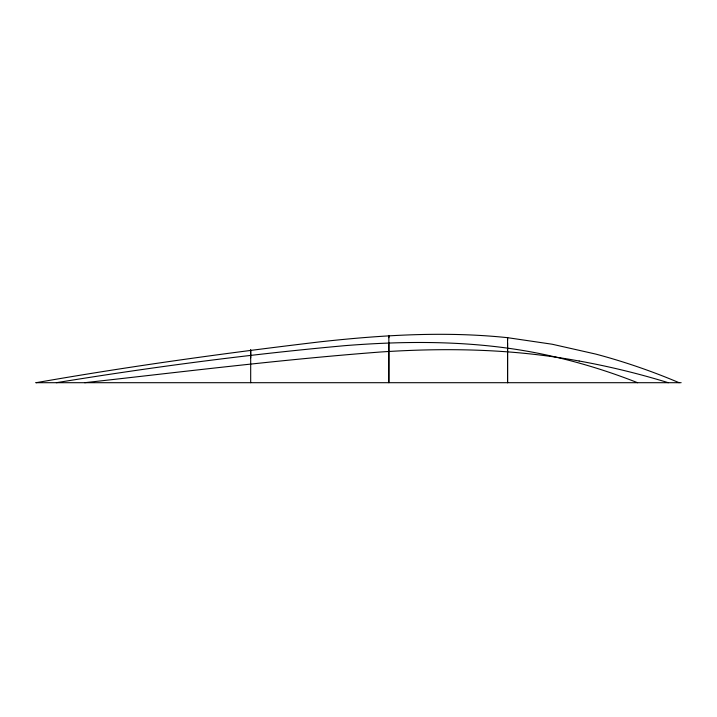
<?xml version="1.0" encoding="UTF-8"?>
<svg xmlns="http://www.w3.org/2000/svg" width="717" height="717" viewBox="0 0 717 717"><rect width="100%" height="100%" fill="white"/><g stroke="black" fill="none" stroke-linecap="round" stroke-linejoin="round"><path stroke-width="1.08" d="M250.69 382.699L250.699 351.42M250.699 349.896L250.699 357.873M388.856 335.422L388.829 382.699L388.856 342.914M507.573 342.923L507.573 382.699L507.573 337.68C445.024 331.102 381.919 335.027 319.576 341.892C224.771 353.167 130.135 366.208 36.083 382.699M507.573 340.441L507.573 337.519M56.374 382.699C152.282 367.032 248.727 354.332 345.513 345.603C416.29 340.01 488.367 340.781 557.701 357.568M84.669 382.699C183.086 371.764 281.423 359.54 380.18 352.029C446.548 347.584 513.605 348.874 579.148 361.027M35.85 382.699L681.15 382.699M507.573 337.68L552.135 344.223L595.845 354.108A622.329 622.329 0 0 1 679.124 382.708M388.856 335.565L388.856 337.707M250.699 349.95L250.699 350.98M579.148 361.01A774.611 769.099 89.9 0 1 668.316 382.717M557.709 357.541A597.593 589.231 89.3 0 1 637.592 382.717"/></g></svg>
